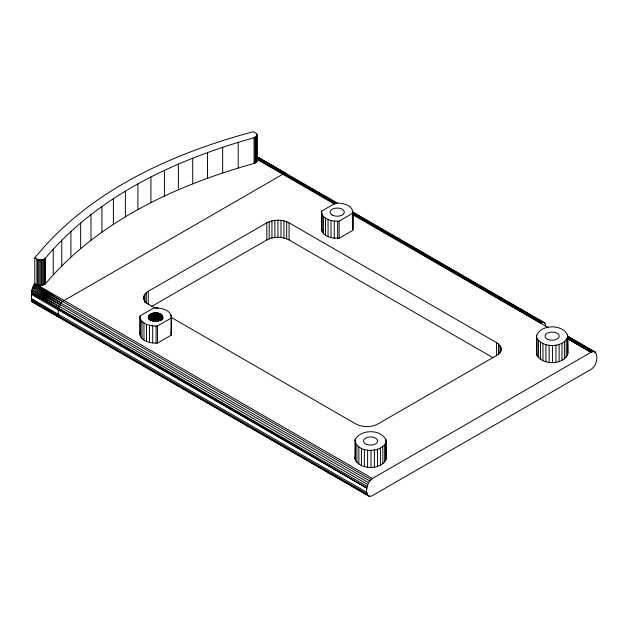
<?xml version="1.0" encoding="UTF-8"?>
<svg xmlns="http://www.w3.org/2000/svg" width="628" height="628" viewBox="0 0 628 628"><rect width="100%" height="100%" fill="white"/><g stroke="black" fill="none" stroke-linecap="round" stroke-linejoin="round"><path stroke-width="0.94" d="M157.495 343.061L157.502 325.963L171.185 318.066C171.719 309.651 160.36 307.524 153.836 307.971L140.083 315.908L140.005 334.818C142.116 341.907 151.081 343.398 157.495 343.061L171.185 335.179L171.381 317.211M140.005 334.818L140.091 332.856M321.646 211.087C321.418 219.486 332.526 221.653 339.128 221.103L352.74 213.237C353.219 204.861 341.946 202.679 335.399 203.142L321.646 211.087L321.56 229.997C323.695 237.094 332.691 238.609 339.128 238.216L352.74 230.358L352.944 212.39M321.56 229.997L321.646 228.2M355.001 439.812C356.343 453.542 382.483 453.769 386.291 441.288C382.962 428.798 360.37 428.791 355.001 439.812L354.906 458.895C359.695 470.419 382.185 470.419 386.291 458.401L386.291 441.288M354.906 458.895L355.001 456.933M536.469 336.953C538.73 323.624 564.768 323.546 567.853 336.467L567.853 353.58C563.748 365.598 541.25 365.598 536.469 354.066L536.469 336.953C541.25 348.485 563.748 348.485 567.853 336.467M536.469 354.066L536.563 334.991M257.04 134.808L256.609 136.221L254.05 137.752C176.256 159.512 98.321 195.284 45.342 258.241C42.461 261.005 37.727 260.149 34.799 257.88C89.129 190.645 171.679 153.601 253.414 131.66L256.287 133.442L257.04 134.808L256.97 161.208L255.981 162.519L254.05 163.421C176.256 185.181 98.321 220.954 45.342 283.919L41.503 285.607L34.155 284.492L31.997 289.963L31.4 294.422L366.87 488.105C365.7 491.685 367.545 498.695 372.428 495.594L591.042 369.374C596.443 365.975 598.845 356.994 594.975 351.876L567.539 336.035M256.97 161.208L256.805 134.102M368.503 495.979L32.42 301.942L31.471 299.886L31.471 293.056L366.87 488.105L368.503 482.626L372.428 478.481L591.042 352.261L593.821 351.515L594.975 351.876M143.655 299.611C143.113 296.118 145.225 292.891 148.263 291.298L266.829 222.838C273.635 219.29 282.255 219.29 289.061 222.838L496.56 342.637C499.598 344.23 501.701 347.457 501.16 350.958M501.16 349.058L499.966 352.528L496.56 355.472L377.985 423.931C371.179 427.48 362.568 427.48 355.754 423.931L171.13 317.336M282.757 174.278L64.142 300.49C58.836 303.591 55.397 314.832 61.371 318.349L50.397 311.849M148.655 316.7L148.655 317.234M162.683 319.189C164.512 310.64 146.826 310.64 148.655 319.189M162.683 317.234L162.683 316.7M162.683 317.501C160.25 322.352 151.089 322.352 148.655 317.501M34.155 286.368L34.155 284.492L34.799 283.55L34.799 257.88M151.646 306.456L266.829 239.951C273.635 236.403 282.255 236.403 289.061 239.951L493.168 357.795M540.096 322.847C542.568 320.994 546.07 322.918 545.654 326.058M33.52 301.856L32.42 301.942M287.569 174.71L286.69 173.885L284.194 173.666L256.522 158.028M140.005 317.705C142.101 324.809 151.12 326.254 157.502 325.963M155.65 307.94L158.115 308.05M335.627 203.362L256.279 157.055L258.775 157.769L337.644 203.307M31.997 291.894L31.997 289.963L60.217 304.643L368.503 482.626M367.615 484.463L59.33 306.48L31.667 291.533L58.781 308.348L367.058 486.331M33.52 287.569L33.52 285.669L62.706 301.542L370.991 479.525M58.781 308.348L31.471 293.056L161.639 367.733L366.87 488.105M32.931 288.896L32.931 287.02L369.649 480.946M256.279 157.055L336.828 203.15M267.269 163.241L268.965 164.198M270.652 165.156L272.348 166.106M274.036 167.064L286.729 174.231M369.649 496.34L31.997 301.558L61.371 318.349M335.47 203.409L256.507 158.028L335.352 203.825M352.387 213.127L540.449 322.698M352.936 212.131L544.021 322.462M352.63 212.272L544.908 323.279M567.217 336.161L595.854 352.693M352.489 213.096L541.532 322.235M567.539 337.252L592.479 351.649M256.342 159.025L334.567 204.186M352.402 214.486L548.519 327.714M567.767 338.822L591.042 352.261L567.1 338.272M155.037 308.042C151.042 305.239 144.142 303.544 143.655 297.711M34.799 283.55L372.428 478.481M367.058 493.938L58.781 315.947L31.471 299.886L31.4 298.7L366.87 492.383M285.536 173.532L257.613 157.298L286.69 173.885L258.775 157.769M352.292 213.653L540.253 322.776M567.005 338.311L591.042 352.261M32.42 288.456L60.217 304.643L32.931 287.02M286.729 174.215L259.741 158.476L260.502 159.418M59.33 317.179L31.667 300.867L58.781 315.947L31.4 298.7M41.958 306.849L44.486 308.348M46.174 309.353L48.709 310.852M34.155 284.492L62.706 301.542L36.903 284.759L36.903 259.089M31.997 289.963L59.33 306.48M33.52 285.669L61.371 302.955M256.287 159.119L256.805 159.771M170.761 314.597L171.216 316.002M567.853 353.58L567.579 334.512M386.291 458.401L386.016 439.333M352.944 229.503L352.669 210.435M171.106 332.369L171.381 334.324M567.39 338.406L567.39 355.526M566.221 340.25L566.221 357.363M564.391 341.907L564.391 359.02M561.981 343.296L561.981 360.409M559.124 344.348L559.124 361.461M555.929 345.023L555.929 362.144M552.562 345.29L552.562 362.403M549.17 345.133L549.17 362.246M545.928 344.552L545.928 361.673M542.969 343.587L542.969 360.708M540.433 342.284L540.433 359.397M538.455 340.682L538.455 357.803M537.113 338.885L537.113 355.998M500.861 347.284L500.861 351.083M499.966 345.581L499.966 353.187M498.514 344.011L498.514 354.475M496.56 342.637L496.56 355.95M385.835 443.235L385.835 460.348M384.658 445.071L384.658 462.184M382.829 446.728L382.829 463.841M380.427 448.117L380.427 465.23M377.561 449.169L377.561 466.29M374.374 449.852L374.374 466.965M371.007 450.111L371.007 467.224M367.615 449.954L367.615 467.067M364.366 449.381L364.366 466.494M361.406 448.416L361.406 465.529M358.878 447.105L358.878 464.218M356.892 445.511L356.892 462.624M355.55 443.706L355.55 460.819M352.74 213.237L352.74 230.358M339.128 221.103L339.128 238.216M337.652 221.213L337.652 238.334M334.269 221.056L334.269 238.169M331.019 220.483L331.019 237.596M328.059 219.517L328.059 236.63M325.532 218.206L325.532 235.319M323.546 216.613L323.546 233.726M322.203 214.807L322.203 231.92M289.061 222.838L289.061 239.951M286.682 221.708L286.682 238.828M283.958 220.875L283.958 237.988M281.014 220.357L281.014 237.47M277.945 220.185L277.945 237.298M274.876 220.357L274.876 237.47M271.932 220.875L271.932 237.988M269.208 221.708L269.208 238.828M266.829 222.838L266.829 239.951M256.609 136.221L256.609 161.898M255.981 136.849L255.981 162.519M255.109 137.367L255.109 163.037M254.05 137.752L254.05 163.421M238.2 142.305L238.2 167.982M222.681 147.227L222.681 172.904M207.515 152.51L207.515 178.179M192.733 158.138L192.733 183.808M178.36 164.112L178.36 189.782M171.185 318.066L171.185 335.179M164.418 170.416L164.418 196.085M162.746 316.967L162.746 318.93M162.503 315.908L162.566 319.118M162.322 315.664L162.322 319.581M162.205 315.405L162.205 319.322M161.977 315.17L161.977 319.095M161.796 314.926L161.796 319.825M161.514 314.714L161.514 319.613M161.286 314.479L161.286 320.366M160.956 314.29L160.956 320.17M160.674 314.079L160.674 319.958M160.305 313.914L160.305 320.775M159.975 313.725L159.975 320.586M159.575 313.592L159.575 320.453M159.206 313.427L159.206 320.296M158.782 313.325L158.782 321.167M158.382 313.191L158.382 321.034M157.926 313.121L157.926 320.971M157.502 313.019L157.502 320.861M157.039 312.987L157.039 320.829M156.592 312.917L156.592 320.759M156.129 312.917L156.129 320.759M156.097 326.042L156.097 343.155M155.673 312.885L155.673 321.709M155.21 312.917L155.21 320.759M154.747 312.917L154.747 320.759M154.3 312.987L154.3 320.829M153.836 313.019L153.836 320.861M153.413 313.121L153.413 320.971M152.965 313.191L152.965 321.034M152.706 325.877L152.706 342.99M152.565 313.325L152.565 321.167M152.133 313.427L152.133 320.296M151.764 313.592L151.764 320.453M151.364 313.725L151.364 320.586M151.034 313.914L151.034 320.775M150.924 177.033L150.924 202.703M150.665 314.079L150.665 320.939M150.382 314.29L150.382 320.17M150.061 314.479L150.061 320.366M149.825 314.714L149.825 319.613M149.543 314.926L149.543 319.825M149.37 315.17L149.37 319.095M149.456 325.304L149.456 342.417M149.134 315.405L149.134 318.341M149.017 315.664L149.017 318.6M148.836 315.908L148.773 319.118M148.263 291.298L148.263 304.604M146.497 324.338L146.497 341.451M146.308 292.672L146.308 303.128M144.856 294.242L144.856 302.798M143.961 295.945L143.961 299.744M143.969 323.028L143.969 340.141M141.983 321.434L141.983 338.547M140.641 319.628L140.641 336.741M140.083 315.908L140.083 333.021M137.909 183.965L137.909 209.634M125.388 191.195L125.388 216.864M113.385 198.707L113.385 224.377M101.917 206.494L101.917 232.172M91.005 214.548L91.005 240.218M80.659 222.846L80.659 248.515M70.909 231.379L70.909 257.048M61.764 240.131L61.764 265.801M53.239 249.096L53.239 274.766M45.342 258.241L45.342 283.919M44.674 258.854L44.674 284.531M43.779 259.356L43.779 285.034M42.704 259.725L42.704 285.395M41.503 259.929L41.503 285.607M40.255 259.968L40.255 285.638M39.022 259.835L39.022 285.505M37.884 259.537L37.884 285.206M548.087 339.481A7.073 4.082 0 0 0 559.187 336.49A7.073 4.082 0 0 0 549.139 332.432A7.073 4.082 0 0 0 548.087 339.481M367.042 444.538A7.073 4.082 0 0 0 377.648 440.997A7.073 4.082 0 0 0 367.042 437.465A7.073 4.082 0 0 0 367.042 444.538M332.659 215.263A7.073 4.082 0 0 0 344.191 212.868A7.073 4.082 0 0 0 334.834 208.3A7.073 4.082 0 0 0 332.659 215.263"/></g></svg>
